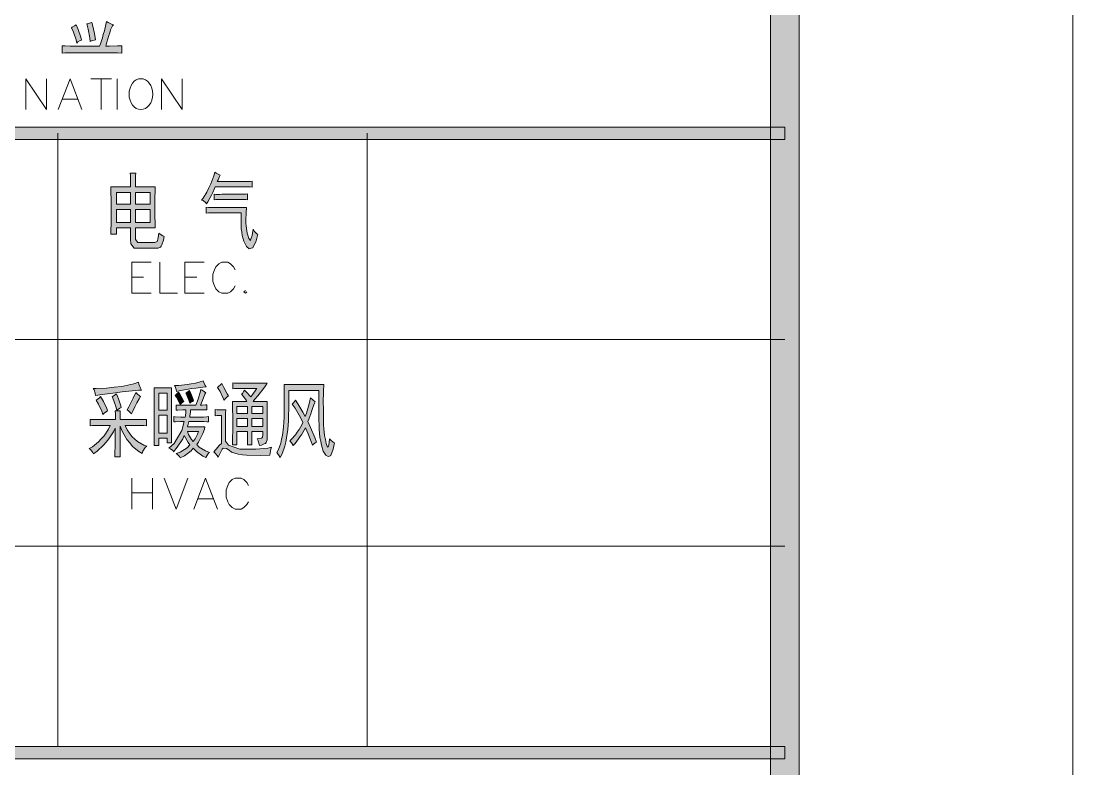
# Model space of a CAD drawing. Header units: millimetres. Extents: x 0 to 829, y 0 to 586.
# Drawn here: x 793.16 to 829.15, y 444.48 to 470.09 of the extents above; entities that cross this region are included whole.
import ezdxf

# ---------------------------------------------------------------- set-up
doc = ezdxf.new("R2010")
doc.units = ezdxf.units.MM

msp = doc.modelspace()

# ---------------------------------------------------------------- hatches: boundary and pattern name
h = msp.add_hatch(color=0)
h.dxf.hatch_style = 2
h.paths.add_polyline_path([(819.788528, 9.36625), (818.80075, 10.3505), (818.80075, 575.281778), (819.788528, 576.266028)])
h = msp.add_hatch(color=0)
h.dxf.hatch_style = 2
h.paths.add_polyline_path([(794.92475, 469.003944), (794.840083, 469.003944), (794.660167, 468.996889), (794.564917, 468.989833), (794.564917, 469.243833), (794.663694, 469.236778), (794.840083, 469.229722), (794.914167, 469.229722), (795.8455, 469.229722), (795.873722, 469.310861), (795.94075, 469.508417), (795.9725, 469.628361), (796.007778, 469.748306), (796.064222, 469.970556), (796.085389, 470.069333), (796.138306, 470.037583), (796.25825, 469.981139), (796.325278, 469.9635), (796.29, 469.921167), (796.222972, 469.787111), (796.19475, 469.688333), (796.163, 469.593083), (796.092444, 469.363778), (796.053639, 469.229722), (796.187694, 469.229722), (796.462861, 469.236778), (796.603972, 469.243833), (796.603972, 468.989833), (796.462861, 468.996889), (796.254722, 469.003944), (796.184167, 469.003944)])
h = msp.add_hatch(color=0)
h.dxf.hatch_style = 2
h.paths.add_polyline_path([(795.044694, 469.9635), (795.108194, 469.801222), (795.199917, 469.536639), (795.224611, 469.430806), (795.185806, 469.416694), (795.104667, 469.370833), (795.065861, 469.335556), (795.044694, 469.444917), (794.9565, 469.702444), (794.885944, 469.857667), (794.910639, 469.875306), (794.98825, 469.928222)])
h = msp.add_hatch(color=0)
h.dxf.hatch_style = 2
h.paths.add_polyline_path([(795.524472, 469.388472), (795.510361, 469.508417), (795.450389, 469.808278), (795.404528, 469.988194), (795.443333, 469.99525), (795.535056, 470.023472), (795.584444, 470.041111), (795.605611, 469.9635), (795.665583, 469.663639), (795.704389, 469.444917), (795.655, 469.437861), (795.563278, 469.409639)])
h = msp.add_hatch(color=0)
h.dxf.hatch_style = 2
h.paths.add_polyline_path([(769.8105, 466.037083), (769.8105, 466.460417), (819.294639, 466.460417), (819.294639, 466.037083)])
h = msp.add_hatch(color=0)
h.paths.add_polyline_path([(798.060944, 462.713917), (798.032722, 462.586917), (797.979806, 462.421111), (797.955111, 462.385833), (797.930417, 462.350556), (797.84575, 462.315278), (797.789306, 462.315278), (797.136667, 462.315278), (797.027306, 462.308222), (796.910889, 462.459917), (796.903833, 462.615139), (796.903833, 463.003194), (796.420528, 463.003194), (796.420528, 462.791528), (796.230028, 462.791528), (796.233556, 462.847972), (796.237083, 463.228972), (796.237083, 463.557056), (796.237083, 463.885139), (796.233556, 464.312), (796.230028, 464.414306), (796.903833, 464.414306), (796.903833, 464.562472), (796.900306, 464.795306), (796.896778, 464.879972), (797.080222, 464.879972), (797.076694, 464.805889), (797.073167, 464.573056), (797.073167, 464.414306), (797.746972, 464.414306), (797.743444, 464.329639), (797.736389, 463.983917), (797.736389, 463.726389), (797.736389, 463.468861), (797.743444, 463.109028), (797.746972, 463.003194), (797.073167, 463.003194), (797.073167, 462.703333), (797.073167, 462.604556), (797.150778, 462.50225), (797.228389, 462.50225), (797.669361, 462.50225), (797.736389, 462.50225), (797.817528, 462.541056), (797.828111, 462.579861), (797.842222, 462.618667), (797.863389, 462.742139), (797.870444, 462.826806), (797.912778, 462.788), (798.008028, 462.731556)])
h.paths.add_polyline_path([(797.570583, 463.190167), (797.570583, 463.634667), (797.073167, 463.634667), (797.073167, 463.190167)])
h.paths.add_polyline_path([(796.903833, 463.190167), (796.903833, 463.634667), (796.420528, 463.634667), (796.420528, 463.190167)])
h.paths.add_polyline_path([(797.570583, 463.814583), (797.570583, 464.223806), (797.073167, 464.223806), (797.073167, 463.814583)])
h.paths.add_polyline_path([(796.903833, 463.814583), (796.903833, 464.223806), (796.420528, 464.223806), (796.420528, 463.814583)])
h = msp.add_hatch(color=0)
h.dxf.hatch_style = 2
h.paths.add_polyline_path([(799.976528, 464.812944), (799.951833, 464.763556), (799.898917, 464.650667), (799.870694, 464.590694), (800.784389, 464.590694), (800.862, 464.590694), (801.003111, 464.59775), (801.070139, 464.601278), (801.070139, 464.403722), (801.003111, 464.40725), (800.862, 464.414306), (800.784389, 464.414306), (799.803667, 464.414306), (799.7825, 464.357861), (799.719, 464.21675), (799.673139, 464.128556), (799.630806, 464.043889), (799.546139, 463.895722), (799.503806, 463.83575), (799.468528, 463.881611), (799.387389, 463.941583), (799.338, 463.959222), (799.390917, 464.019194), (799.514389, 464.227333), (799.584944, 464.3755), (799.6555, 464.520139), (799.757806, 464.791778), (799.786028, 464.911722), (799.831889, 464.8835), (799.927139, 464.834111)])
h = msp.add_hatch(color=0)
h.dxf.hatch_style = 2
h.paths.add_polyline_path([(800.643278, 464.156778), (800.710306, 464.156778), (800.844361, 464.163833), (800.911389, 464.167361), (800.911389, 463.969806), (800.844361, 463.973333), (800.710306, 463.980389), (800.643278, 463.980389), (800.029444, 463.980389), (799.962417, 463.980389), (799.828361, 463.973333), (799.761333, 463.969806), (799.761333, 464.156778), (799.828361, 464.15325), (799.962417, 464.15325), (800.029444, 464.156778)])
h = msp.add_hatch(color=0)
h.dxf.hatch_style = 2
h.paths.add_polyline_path([(801.260639, 462.791528), (801.200667, 462.56575), (801.08425, 462.322333), (801.027806, 462.308222), (800.967833, 462.294111), (800.869056, 462.371722), (800.826722, 462.459917), (800.784389, 462.548111), (800.727944, 462.749194), (800.710306, 462.865611), (800.692667, 462.9785), (800.685611, 463.310111), (800.692667, 463.525306), (799.778972, 463.525306), (799.711944, 463.525306), (799.570833, 463.51825), (799.493222, 463.514722), (799.493222, 463.712278), (799.570833, 463.70875), (799.711944, 463.701694), (799.778972, 463.701694), (800.869056, 463.701694), (800.862, 463.528833), (800.854944, 463.26425), (800.854944, 463.169), (800.858472, 463.07375), (800.879639, 462.904417), (800.897278, 462.830333), (800.918444, 462.75625), (800.95725, 462.643361), (800.981944, 462.604556), (801.003111, 462.56575), (801.063083, 462.742139), (801.101889, 462.957333), (801.14775, 462.886778), (801.225361, 462.802111)])
h = msp.add_hatch(color=0)
h.dxf.hatch_style = 2
h.paths.add_polyline_path([(797.277778, 457.454), (797.179, 457.454), (796.847389, 457.42225), (796.618083, 457.3905), (796.38525, 457.362278), (795.930167, 457.302306), (795.704389, 457.274083), (795.693806, 457.348167), (795.655, 457.464583), (795.630306, 457.506917), (795.725556, 457.503389), (796.085389, 457.524556), (796.346444, 457.552778), (796.6075, 457.581), (797.02025, 457.669194), (797.171944, 457.729167), (797.193111, 457.651556), (797.246028, 457.513972)])
h = msp.add_hatch(color=0)
h.paths.add_polyline_path([(798.311417, 457.531611), (798.307889, 457.401083), (798.304361, 457.154139), (798.304361, 457.030667), (798.304361, 456.198111), (798.304361, 456.060528), (798.307889, 455.781833), (798.311417, 455.64425), (798.152667, 455.64425), (798.152667, 455.810056), (797.870444, 455.810056), (797.870444, 455.552528), (797.711694, 455.552528), (797.711694, 455.686583), (797.715222, 455.958222), (797.71875, 456.099333), (797.71875, 457.030667), (797.71875, 457.154139), (797.715222, 457.401083), (797.711694, 457.531611)])
h.paths.add_polyline_path([(798.152667, 455.975861), (798.152667, 456.59675), (797.870444, 456.59675), (797.870444, 455.975861)])
h.paths.add_polyline_path([(798.152667, 456.762556), (798.152667, 457.351694), (797.870444, 457.351694), (797.870444, 456.762556)])
h = msp.add_hatch(color=0)
h.dxf.hatch_style = 2
h.paths.add_polyline_path([(798.410194, 457.609222), (798.554833, 457.61275), (798.837056, 457.6445), (798.981694, 457.669194), (799.126333, 457.693889), (799.327417, 457.746806), (799.387389, 457.775028), (799.408556, 457.715056), (799.461472, 457.609222), (799.493222, 457.563361), (799.376806, 457.552778), (799.133389, 457.521028), (799.002861, 457.503389), (798.872333, 457.482222), (798.611278, 457.436361), (798.477222, 457.408139), (798.466639, 457.475167), (798.431361, 457.573944)])
h = msp.add_hatch(color=0)
h.dxf.hatch_style = 2
h.paths.add_polyline_path([(800.025917, 457.67625), (800.096472, 457.542194), (800.209361, 457.330528), (800.251694, 457.252917), (800.205833, 457.221167), (800.13175, 457.140028), (800.103528, 457.097694), (800.071778, 457.178833), (799.965944, 457.401083), (799.884806, 457.542194), (799.920083, 457.573944), (799.990639, 457.640972)])
h = msp.add_hatch(color=0)
h.paths.add_polyline_path([(801.574611, 457.686833), (801.518167, 457.598639), (801.394694, 457.429306), (801.331194, 457.351694), (801.267694, 457.274083), (801.151278, 457.129444), (801.101889, 457.062417), (801.585194, 457.062417), (801.581667, 456.942472), (801.574611, 456.702583), (801.574611, 456.586167), (801.574611, 455.820639), (801.581667, 455.746556), (801.549917, 455.654833), (801.518167, 455.630139), (801.482889, 455.608972), (801.384111, 455.570167), (801.317083, 455.552528), (801.310028, 455.605444), (801.267694, 455.721861), (801.235944, 455.785361), (801.295917, 455.792417), (801.380583, 455.810056), (801.40175, 455.820639), (801.422917, 455.831222), (801.437028, 455.937056), (801.4335, 456.032306), (801.059556, 456.032306), (801.059556, 455.577222), (800.911389, 455.577222), (800.911389, 456.032306), (800.5445, 456.032306), (800.5445, 455.577222), (800.392806, 455.577222), (800.396333, 455.760667), (800.403389, 456.124028), (800.403389, 456.307472), (800.403389, 456.490917), (800.396333, 456.868389), (800.392806, 457.062417), (800.886694, 457.062417), (800.865528, 457.108278), (800.773806, 457.23175), (800.70325, 457.309361), (800.731472, 457.341111), (800.784389, 457.415194), (800.809083, 457.454), (800.886694, 457.376389), (800.989, 457.259972), (801.017222, 457.221167), (801.08425, 457.312889), (801.190083, 457.457528), (801.225361, 457.506917), (800.692667, 457.506917), (800.611528, 457.506917), (800.463361, 457.503389), (800.403389, 457.496333), (800.403389, 457.697417), (800.463361, 457.690361), (800.600944, 457.686833), (800.675028, 457.686833)])
h.paths.add_polyline_path([(801.4335, 456.208694), (801.4335, 456.476806), (801.059556, 456.476806), (801.059556, 456.208694)])
h.paths.add_polyline_path([(800.911389, 456.208694), (800.911389, 456.476806), (800.5445, 456.476806), (800.5445, 456.208694)])
h.paths.add_polyline_path([(801.4335, 456.653194), (801.4335, 456.896611), (801.059556, 456.896611), (801.059556, 456.653194)])
h.paths.add_polyline_path([(800.911389, 456.653194), (800.911389, 456.896611), (800.5445, 456.896611), (800.5445, 456.653194)])
h = msp.add_hatch(color=0)
h.dxf.hatch_style = 2
h.paths.add_polyline_path([(803.514889, 457.640972), (803.507833, 457.418722), (803.500778, 457.016556), (803.504306, 456.836639), (803.507833, 456.656722), (803.511361, 456.363917), (803.511361, 456.254556), (803.514889, 456.141667), (803.543111, 455.894722), (803.571333, 455.760667), (803.596028, 455.623083), (803.641889, 455.499611), (803.659528, 455.510194), (803.673639, 455.520778), (803.705389, 455.658361), (803.715972, 455.785361), (803.754778, 455.735972), (803.835917, 455.665417), (803.881778, 455.64425), (803.842972, 455.436111), (803.754778, 455.213861), (803.712444, 455.192694), (803.670111, 455.175056), (803.581917, 455.224444), (803.543111, 455.291472), (803.500778, 455.362028), (803.43375, 455.566639), (803.412583, 455.697167), (803.387889, 455.831222), (803.363194, 456.116972), (803.359667, 456.268667), (803.352611, 456.423889), (803.349083, 457.0095), (803.349083, 457.439889), (802.318972, 457.439889), (802.318972, 456.991861), (802.308389, 456.399194), (802.297806, 456.254556), (802.287222, 456.109917), (802.244889, 455.820639), (802.213139, 455.676), (802.181389, 455.531361), (802.089667, 455.266778), (802.026167, 455.143306), (801.987361, 455.19975), (801.930917, 455.287944), (801.90975, 455.319694), (801.962667, 455.414944), (802.047333, 455.640722), (802.075556, 455.77125), (802.103778, 455.901778), (802.142583, 456.194583), (802.149639, 456.360389), (802.160222, 456.522667), (802.167278, 456.8825), (802.167278, 457.076528), (802.167278, 457.270556), (802.16375, 457.552778), (802.160222, 457.640972)])
h = msp.add_hatch(color=0)
h.dxf.hatch_style = 2
h.paths.add_polyline_path([(795.880778, 457.23175), (795.976028, 457.062417), (796.092444, 456.819), (796.113611, 456.741389), (796.078333, 456.720222), (796.000722, 456.66025), (795.954861, 456.621444), (795.923111, 456.730806), (795.810222, 456.974222), (795.729083, 457.108278), (795.764361, 457.129444), (795.838444, 457.192944)])
h = msp.add_hatch(color=0)
h.dxf.hatch_style = 2
h.paths.add_polyline_path([(796.420528, 457.330528), (796.491083, 457.154139), (796.57575, 456.91425), (796.586333, 456.854278), (796.540472, 456.829583), (796.462861, 456.780194), (796.431111, 456.751972), (796.409944, 456.854278), (796.328806, 457.090639), (796.272361, 457.23175), (796.307639, 457.245861), (796.38525, 457.298778)])
h = msp.add_hatch(color=0)
h.dxf.hatch_style = 2
h.paths.add_polyline_path([(797.246028, 457.23175), (797.200167, 457.157667), (797.122556, 457.020083), (797.087278, 456.953056), (797.055528, 456.886028), (796.977917, 456.730806), (796.939111, 456.642611), (796.907361, 456.674361), (796.833278, 456.741389), (796.787417, 456.776667), (796.850917, 456.8825), (796.995556, 457.178833), (797.080222, 457.376389), (797.126083, 457.330528), (797.207222, 457.259972)])
h = msp.add_hatch(color=0)
h.paths.add_polyline_path([(798.470167, 455.287944), (798.60775, 455.32675), (798.840583, 455.471389), (798.935833, 455.577222), (798.879389, 455.658361), (798.780611, 455.820639), (798.745333, 455.89825), (798.688889, 455.781833), (798.501917, 455.503139), (798.371389, 455.344389), (798.350222, 455.383194), (798.272611, 455.443167), (798.219694, 455.464333), (798.399611, 455.619556), (798.660667, 456.074639), (798.745333, 456.3745), (798.618333, 456.3745), (798.441944, 456.370972), (798.3855, 456.363917), (798.3855, 456.543833), (798.434889, 456.536778), (798.628917, 456.529722), (798.770028, 456.529722), (798.780611, 456.575583), (798.79825, 456.699056), (798.801778, 456.776667), (798.688889, 456.776667), (798.519556, 456.769611), (798.463111, 456.762556), (798.463111, 456.942472), (798.537194, 456.935417), (798.681833, 456.931889), (798.752389, 456.931889), (799.143972, 456.931889), (799.218056, 457.140028), (799.302722, 457.415194), (799.309778, 457.475167), (799.352111, 457.446944), (799.440306, 457.3905), (799.486167, 457.362278), (799.450889, 457.309361), (799.362694, 457.097694), (799.302722, 456.942472), (799.355639, 456.942472), (799.465, 456.946), (799.517917, 456.953056), (799.517917, 456.776667), (798.960528, 456.776667), (798.953472, 456.699056), (798.935833, 456.575583), (798.928778, 456.529722), (799.334472, 456.529722), (799.397972, 456.529722), (799.514389, 456.536778), (799.570833, 456.543833), (799.570833, 456.363917), (799.517917, 456.370972), (799.408556, 456.3745), (799.345056, 456.3745), (798.904083, 456.3745), (798.854694, 456.198111), (799.450889, 456.198111), (799.43325, 456.1205), (799.376806, 455.968806), (799.345056, 455.89825), (799.309778, 455.827694), (799.225111, 455.668944), (799.168667, 455.587806), (799.253333, 455.503139), (799.468528, 455.369083), (799.602583, 455.319694), (799.570833, 455.291472), (799.510861, 455.203278), (799.486167, 455.143306), (799.376806, 455.192694), (799.161611, 455.354972), (799.05225, 455.464333), (798.974639, 455.369083), (798.748861, 455.203278), (798.604222, 455.132722), (798.583056, 455.175056), (798.516028, 455.252667)])
h.paths.add_polyline_path([(799.05225, 455.697167), (799.112222, 455.781833), (799.196889, 455.947639), (799.228639, 456.032306), (798.854694, 456.032306), (798.8935, 455.93), (798.995806, 455.764194)])
h = msp.add_hatch(color=0)
h.dxf.hatch_style = 2
h.paths.add_polyline_path([(798.54425, 457.386972), (798.590111, 457.312889), (798.681833, 457.154139), (798.727694, 457.062417), (798.695944, 457.04125), (798.632444, 456.991861), (798.604222, 456.963639), (798.561889, 457.058889), (798.477222, 457.207056), (798.434889, 457.2635), (798.470167, 457.302306), (798.523083, 457.362278)])
h = msp.add_hatch(color=0)
h.dxf.hatch_style = 2
h.paths.add_polyline_path([(798.928778, 457.0095), (798.900556, 457.108278), (798.833528, 457.281139), (798.794722, 457.351694), (798.826472, 457.369333), (798.889972, 457.415194), (798.918194, 457.439889), (798.964056, 457.341111), (799.034611, 457.164722), (799.062833, 457.087111), (799.027556, 457.062417), (798.960528, 457.023611)])
h = msp.add_hatch(color=0)
h.dxf.hatch_style = 2
h.paths.add_polyline_path([(803.225611, 457.051833), (803.200917, 457.0095), (803.140944, 456.857806), (803.109194, 456.751972), (803.073917, 456.646139), (803.006889, 456.459167), (802.975139, 456.3745), (803.066861, 456.176944), (803.2115, 455.827694), (803.267944, 455.676), (803.225611, 455.647778), (803.155056, 455.591333), (803.126833, 455.566639), (803.095083, 455.658361), (802.978667, 455.958222), (802.890472, 456.166361), (802.844611, 456.081694), (802.749361, 455.926472), (802.699972, 455.852389), (802.650583, 455.781833), (802.534167, 455.630139), (802.467139, 455.552528), (802.435389, 455.616028), (802.375417, 455.697167), (802.350722, 455.721861), (802.41775, 455.774778), (802.54475, 455.922944), (802.60825, 456.014667), (802.67175, 456.106389), (802.767, 456.268667), (802.79875, 456.34275), (802.717611, 456.519139), (802.534167, 456.836639), (802.435389, 456.974222), (802.470667, 457.0095), (802.530639, 457.076528), (802.551806, 457.108278), (802.632944, 456.981278), (802.79875, 456.699056), (802.883417, 456.543833), (802.929278, 456.66025), (803.017472, 456.981278), (803.059806, 457.185889)])
h = msp.add_hatch(color=0)
h.dxf.hatch_style = 2
h.paths.add_polyline_path([(796.388778, 456.441528), (796.388778, 456.490917), (796.38525, 456.642611), (796.378194, 456.741389), (796.554583, 456.741389), (796.551056, 456.653194), (796.547528, 456.5015), (796.547528, 456.441528), (797.14725, 456.441528), (797.207222, 456.441528), (797.358917, 456.448583), (797.447111, 456.452111), (797.447111, 456.229861), (797.358917, 456.236917), (797.21075, 456.243972), (797.154306, 456.243972), (796.720389, 456.243972), (796.787417, 456.092278), (796.953222, 455.859444), (797.048472, 455.774778), (797.14725, 455.693639), (797.355389, 455.570167), (797.461222, 455.531361), (797.408306, 455.489028), (797.330694, 455.365556), (797.302472, 455.287944), (797.186056, 455.347917), (796.974389, 455.527833), (796.875611, 455.64425), (796.776833, 455.760667), (796.618083, 456.046417), (796.554583, 456.219278), (796.547528, 455.619556), (796.547528, 455.527833), (796.551056, 455.298528), (796.554583, 455.164472), (796.364083, 455.164472), (796.371139, 455.305583), (796.378194, 455.531361), (796.378194, 455.619556), (796.378194, 456.15225), (796.318222, 456.02525), (796.163, 455.785361), (796.071278, 455.676), (795.979556, 455.566639), (795.764361, 455.3585), (795.637361, 455.266778), (795.609139, 455.319694), (795.535056, 455.414944), (795.489194, 455.45375), (795.598556, 455.513722), (795.803167, 455.683056), (795.901944, 455.785361), (795.997194, 455.891194), (796.155944, 456.1205), (796.212389, 456.243972), (795.944278, 456.243972), (795.598556, 456.236917), (795.520944, 456.229861), (795.520944, 456.452111), (795.609139, 456.448583), (796.043056, 456.441528)])
h = msp.add_hatch(color=0)
h.dxf.hatch_style = 2
h.paths.add_polyline_path([(800.159972, 456.776667), (800.156444, 456.663778), (800.152917, 456.462694), (800.152917, 456.3745), (800.152917, 455.70775), (800.255222, 455.570167), (800.63975, 455.432583), (800.918444, 455.432583), (801.197139, 455.432583), (801.606361, 455.464333), (801.733361, 455.499611), (801.708667, 455.432583), (801.680444, 455.291472), (801.676917, 455.220917), (801.341778, 455.213861), (800.869056, 455.227972), (800.731472, 455.242083), (800.590361, 455.259722), (800.364583, 455.333806), (800.276389, 455.393778), (800.188194, 455.450222), (800.071778, 455.467861), (800.043556, 455.425528), (800.015333, 455.383194), (799.944778, 455.249139), (799.902444, 455.153889), (799.863639, 455.210333), (799.789556, 455.305583), (799.75075, 455.344389), (799.817778, 455.422), (799.948306, 455.566639), (800.011806, 455.630139), (800.011806, 456.586167), (799.976528, 456.586167), (799.874222, 456.582639), (799.803667, 456.575583), (799.803667, 456.78725), (799.870694, 456.780194), (800.047083, 456.776667)])
h = msp.add_hatch(color=0)
h.dxf.hatch_style = 2
h.paths.add_polyline_path([(769.958667, 444.831611), (769.958667, 445.254944), (819.294639, 445.254944), (819.294639, 444.831611)])

# ---------------------------------------------------------------- linework, layer by layer
at = {"color": 0, "lineweight": 0}
for points in [[(0, 0), (0, 585.632278), (829.154778, 585.632278), (829.154778, 0)], [(819.788528, 9.36625), (818.80075, 10.3505), (818.80075, 575.281778), (819.788528, 576.266028)], [(794.92475, 469.003944), (794.840083, 469.003944), (794.660167, 468.996889), (794.564917, 468.989833), (794.564917, 469.243833), (794.663694, 469.236778), (794.840083, 469.229722), (794.914167, 469.229722), (795.8455, 469.229722), (795.873722, 469.310861), (795.94075, 469.508417), (795.9725, 469.628361), (796.007778, 469.748306), (796.064222, 469.970556), (796.085389, 470.069333), (796.138306, 470.037583), (796.25825, 469.981139), (796.325278, 469.9635), (796.29, 469.921167), (796.222972, 469.787111), (796.19475, 469.688333), (796.163, 469.593083), (796.092444, 469.363778), (796.053639, 469.229722), (796.187694, 469.229722), (796.462861, 469.236778), (796.603972, 469.243833), (796.603972, 468.989833), (796.462861, 468.996889), (796.254722, 469.003944), (796.184167, 469.003944)], [(795.044694, 469.9635), (795.108194, 469.801222), (795.199917, 469.536639), (795.224611, 469.430806), (795.185806, 469.416694), (795.104667, 469.370833), (795.065861, 469.335556), (795.044694, 469.444917), (794.9565, 469.702444), (794.885944, 469.857667), (794.910639, 469.875306), (794.98825, 469.928222)], [(795.524472, 469.388472), (795.510361, 469.508417), (795.450389, 469.808278), (795.404528, 469.988194), (795.443333, 469.99525), (795.535056, 470.023472), (795.584444, 470.041111), (795.605611, 469.9635), (795.665583, 469.663639), (795.704389, 469.444917), (795.655, 469.437861), (795.563278, 469.409639)], [(769.8105, 466.037083), (769.8105, 466.460417), (819.294639, 466.460417), (819.294639, 466.037083)], [(798.060944, 462.713917), (798.032722, 462.586917), (797.979806, 462.421111), (797.955111, 462.385833), (797.930417, 462.350556), (797.84575, 462.315278), (797.789306, 462.315278), (797.136667, 462.315278), (797.027306, 462.308222), (796.910889, 462.459917), (796.903833, 462.615139), (796.903833, 463.003194), (796.420528, 463.003194), (796.420528, 462.791528), (796.230028, 462.791528), (796.233556, 462.847972), (796.237083, 463.228972), (796.237083, 463.557056), (796.237083, 463.885139), (796.233556, 464.312), (796.230028, 464.414306), (796.903833, 464.414306), (796.903833, 464.562472), (796.900306, 464.795306), (796.896778, 464.879972), (797.080222, 464.879972), (797.076694, 464.805889), (797.073167, 464.573056), (797.073167, 464.414306), (797.746972, 464.414306), (797.743444, 464.329639), (797.736389, 463.983917), (797.736389, 463.726389), (797.736389, 463.468861), (797.743444, 463.109028), (797.746972, 463.003194), (797.073167, 463.003194), (797.073167, 462.703333), (797.073167, 462.604556), (797.150778, 462.50225), (797.228389, 462.50225), (797.669361, 462.50225), (797.736389, 462.50225), (797.817528, 462.541056), (797.828111, 462.579861), (797.842222, 462.618667), (797.863389, 462.742139), (797.870444, 462.826806), (797.912778, 462.788), (798.008028, 462.731556)], [(799.976528, 464.812944), (799.951833, 464.763556), (799.898917, 464.650667), (799.870694, 464.590694), (800.784389, 464.590694), (800.862, 464.590694), (801.003111, 464.59775), (801.070139, 464.601278), (801.070139, 464.403722), (801.003111, 464.40725), (800.862, 464.414306), (800.784389, 464.414306), (799.803667, 464.414306), (799.7825, 464.357861), (799.719, 464.21675), (799.673139, 464.128556), (799.630806, 464.043889), (799.546139, 463.895722), (799.503806, 463.83575), (799.468528, 463.881611), (799.387389, 463.941583), (799.338, 463.959222), (799.390917, 464.019194), (799.514389, 464.227333), (799.584944, 464.3755), (799.6555, 464.520139), (799.757806, 464.791778), (799.786028, 464.911722), (799.831889, 464.8835), (799.927139, 464.834111)], [(796.903833, 463.814583), (796.903833, 464.223806), (796.420528, 464.223806), (796.420528, 463.814583)], [(797.570583, 463.814583), (797.570583, 464.223806), (797.073167, 464.223806), (797.073167, 463.814583)], [(800.643278, 464.156778), (800.710306, 464.156778), (800.844361, 464.163833), (800.911389, 464.167361), (800.911389, 463.969806), (800.844361, 463.973333), (800.710306, 463.980389), (800.643278, 463.980389), (800.029444, 463.980389), (799.962417, 463.980389), (799.828361, 463.973333), (799.761333, 463.969806), (799.761333, 464.156778), (799.828361, 464.15325), (799.962417, 464.15325), (800.029444, 464.156778)], [(801.260639, 462.791528), (801.200667, 462.56575), (801.08425, 462.322333), (801.027806, 462.308222), (800.967833, 462.294111), (800.869056, 462.371722), (800.826722, 462.459917), (800.784389, 462.548111), (800.727944, 462.749194), (800.710306, 462.865611), (800.692667, 462.9785), (800.685611, 463.310111), (800.692667, 463.525306), (799.778972, 463.525306), (799.711944, 463.525306), (799.570833, 463.51825), (799.493222, 463.514722), (799.493222, 463.712278), (799.570833, 463.70875), (799.711944, 463.701694), (799.778972, 463.701694), (800.869056, 463.701694), (800.862, 463.528833), (800.854944, 463.26425), (800.854944, 463.169), (800.858472, 463.07375), (800.879639, 462.904417), (800.897278, 462.830333), (800.918444, 462.75625), (800.95725, 462.643361), (800.981944, 462.604556), (801.003111, 462.56575), (801.063083, 462.742139), (801.101889, 462.957333), (801.14775, 462.886778), (801.225361, 462.802111)], [(796.903833, 463.190167), (796.903833, 463.634667), (796.420528, 463.634667), (796.420528, 463.190167)], [(797.570583, 463.190167), (797.570583, 463.634667), (797.073167, 463.634667), (797.073167, 463.190167)], [(797.277778, 457.454), (797.179, 457.454), (796.847389, 457.42225), (796.618083, 457.3905), (796.38525, 457.362278), (795.930167, 457.302306), (795.704389, 457.274083), (795.693806, 457.348167), (795.655, 457.464583), (795.630306, 457.506917), (795.725556, 457.503389), (796.085389, 457.524556), (796.346444, 457.552778), (796.6075, 457.581), (797.02025, 457.669194), (797.171944, 457.729167), (797.193111, 457.651556), (797.246028, 457.513972)], [(798.311417, 457.531611), (798.307889, 457.401083), (798.304361, 457.154139), (798.304361, 457.030667), (798.304361, 456.198111), (798.304361, 456.060528), (798.307889, 455.781833), (798.311417, 455.64425), (798.152667, 455.64425), (798.152667, 455.810056), (797.870444, 455.810056), (797.870444, 455.552528), (797.711694, 455.552528), (797.711694, 455.686583), (797.715222, 455.958222), (797.71875, 456.099333), (797.71875, 457.030667), (797.71875, 457.154139), (797.715222, 457.401083), (797.711694, 457.531611)], [(798.410194, 457.609222), (798.554833, 457.61275), (798.837056, 457.6445), (798.981694, 457.669194), (799.126333, 457.693889), (799.327417, 457.746806), (799.387389, 457.775028), (799.408556, 457.715056), (799.461472, 457.609222), (799.493222, 457.563361), (799.376806, 457.552778), (799.133389, 457.521028), (799.002861, 457.503389), (798.872333, 457.482222), (798.611278, 457.436361), (798.477222, 457.408139), (798.466639, 457.475167), (798.431361, 457.573944)], [(800.025917, 457.67625), (800.096472, 457.542194), (800.209361, 457.330528), (800.251694, 457.252917), (800.205833, 457.221167), (800.13175, 457.140028), (800.103528, 457.097694), (800.071778, 457.178833), (799.965944, 457.401083), (799.884806, 457.542194), (799.920083, 457.573944), (799.990639, 457.640972)], [(801.574611, 457.686833), (801.518167, 457.598639), (801.394694, 457.429306), (801.331194, 457.351694), (801.267694, 457.274083), (801.151278, 457.129444), (801.101889, 457.062417), (801.585194, 457.062417), (801.581667, 456.942472), (801.574611, 456.702583), (801.574611, 456.586167), (801.574611, 455.820639), (801.581667, 455.746556), (801.549917, 455.654833), (801.518167, 455.630139), (801.482889, 455.608972), (801.384111, 455.570167), (801.317083, 455.552528), (801.310028, 455.605444), (801.267694, 455.721861), (801.235944, 455.785361), (801.295917, 455.792417), (801.380583, 455.810056), (801.40175, 455.820639), (801.422917, 455.831222), (801.437028, 455.937056), (801.4335, 456.032306), (801.059556, 456.032306), (801.059556, 455.577222), (800.911389, 455.577222), (800.911389, 456.032306), (800.5445, 456.032306), (800.5445, 455.577222), (800.392806, 455.577222), (800.396333, 455.760667), (800.403389, 456.124028), (800.403389, 456.307472), (800.403389, 456.490917), (800.396333, 456.868389), (800.392806, 457.062417), (800.886694, 457.062417), (800.865528, 457.108278), (800.773806, 457.23175), (800.70325, 457.309361), (800.731472, 457.341111), (800.784389, 457.415194), (800.809083, 457.454), (800.886694, 457.376389), (800.989, 457.259972), (801.017222, 457.221167), (801.08425, 457.312889), (801.190083, 457.457528), (801.225361, 457.506917), (800.692667, 457.506917), (800.611528, 457.506917), (800.463361, 457.503389), (800.403389, 457.496333), (800.403389, 457.697417), (800.463361, 457.690361), (800.600944, 457.686833), (800.675028, 457.686833)], [(803.514889, 457.640972), (803.507833, 457.418722), (803.500778, 457.016556), (803.504306, 456.836639), (803.507833, 456.656722), (803.511361, 456.363917), (803.511361, 456.254556), (803.514889, 456.141667), (803.543111, 455.894722), (803.571333, 455.760667), (803.596028, 455.623083), (803.641889, 455.499611), (803.659528, 455.510194), (803.673639, 455.520778), (803.705389, 455.658361), (803.715972, 455.785361), (803.754778, 455.735972), (803.835917, 455.665417), (803.881778, 455.64425), (803.842972, 455.436111), (803.754778, 455.213861), (803.712444, 455.192694), (803.670111, 455.175056), (803.581917, 455.224444), (803.543111, 455.291472), (803.500778, 455.362028), (803.43375, 455.566639), (803.412583, 455.697167), (803.387889, 455.831222), (803.363194, 456.116972), (803.359667, 456.268667), (803.352611, 456.423889), (803.349083, 457.0095), (803.349083, 457.439889), (802.318972, 457.439889), (802.318972, 456.991861), (802.308389, 456.399194), (802.297806, 456.254556), (802.287222, 456.109917), (802.244889, 455.820639), (802.213139, 455.676), (802.181389, 455.531361), (802.089667, 455.266778), (802.026167, 455.143306), (801.987361, 455.19975), (801.930917, 455.287944), (801.90975, 455.319694), (801.962667, 455.414944), (802.047333, 455.640722), (802.075556, 455.77125), (802.103778, 455.901778), (802.142583, 456.194583), (802.149639, 456.360389), (802.160222, 456.522667), (802.167278, 456.8825), (802.167278, 457.076528), (802.167278, 457.270556), (802.16375, 457.552778), (802.160222, 457.640972)], [(795.880778, 457.23175), (795.976028, 457.062417), (796.092444, 456.819), (796.113611, 456.741389), (796.078333, 456.720222), (796.000722, 456.66025), (795.954861, 456.621444), (795.923111, 456.730806), (795.810222, 456.974222), (795.729083, 457.108278), (795.764361, 457.129444), (795.838444, 457.192944)], [(796.420528, 457.330528), (796.491083, 457.154139), (796.57575, 456.91425), (796.586333, 456.854278), (796.540472, 456.829583), (796.462861, 456.780194), (796.431111, 456.751972), (796.409944, 456.854278), (796.328806, 457.090639), (796.272361, 457.23175), (796.307639, 457.245861), (796.38525, 457.298778)], [(797.246028, 457.23175), (797.200167, 457.157667), (797.122556, 457.020083), (797.087278, 456.953056), (797.055528, 456.886028), (796.977917, 456.730806), (796.939111, 456.642611), (796.907361, 456.674361), (796.833278, 456.741389), (796.787417, 456.776667), (796.850917, 456.8825), (796.995556, 457.178833), (797.080222, 457.376389), (797.126083, 457.330528), (797.207222, 457.259972)], [(798.152667, 456.762556), (798.152667, 457.351694), (797.870444, 457.351694), (797.870444, 456.762556)], [(798.470167, 455.287944), (798.60775, 455.32675), (798.840583, 455.471389), (798.935833, 455.577222), (798.879389, 455.658361), (798.780611, 455.820639), (798.745333, 455.89825), (798.688889, 455.781833), (798.501917, 455.503139), (798.371389, 455.344389), (798.350222, 455.383194), (798.272611, 455.443167), (798.219694, 455.464333), (798.399611, 455.619556), (798.660667, 456.074639), (798.745333, 456.3745), (798.618333, 456.3745), (798.441944, 456.370972), (798.3855, 456.363917), (798.3855, 456.543833), (798.434889, 456.536778), (798.628917, 456.529722), (798.770028, 456.529722), (798.780611, 456.575583), (798.79825, 456.699056), (798.801778, 456.776667), (798.688889, 456.776667), (798.519556, 456.769611), (798.463111, 456.762556), (798.463111, 456.942472), (798.537194, 456.935417), (798.681833, 456.931889), (798.752389, 456.931889), (799.143972, 456.931889), (799.218056, 457.140028), (799.302722, 457.415194), (799.309778, 457.475167), (799.352111, 457.446944), (799.440306, 457.3905), (799.486167, 457.362278), (799.450889, 457.309361), (799.362694, 457.097694), (799.302722, 456.942472), (799.355639, 456.942472), (799.465, 456.946), (799.517917, 456.953056), (799.517917, 456.776667), (798.960528, 456.776667), (798.953472, 456.699056), (798.935833, 456.575583), (798.928778, 456.529722), (799.334472, 456.529722), (799.397972, 456.529722), (799.514389, 456.536778), (799.570833, 456.543833), (799.570833, 456.363917), (799.517917, 456.370972), (799.408556, 456.3745), (799.345056, 456.3745), (798.904083, 456.3745), (798.854694, 456.198111), (799.450889, 456.198111), (799.43325, 456.1205), (799.376806, 455.968806), (799.345056, 455.89825), (799.309778, 455.827694), (799.225111, 455.668944), (799.168667, 455.587806), (799.253333, 455.503139), (799.468528, 455.369083), (799.602583, 455.319694), (799.570833, 455.291472), (799.510861, 455.203278), (799.486167, 455.143306), (799.376806, 455.192694), (799.161611, 455.354972), (799.05225, 455.464333), (798.974639, 455.369083), (798.748861, 455.203278), (798.604222, 455.132722), (798.583056, 455.175056), (798.516028, 455.252667)], [(798.54425, 457.386972), (798.590111, 457.312889), (798.681833, 457.154139), (798.727694, 457.062417), (798.695944, 457.04125), (798.632444, 456.991861), (798.604222, 456.963639), (798.561889, 457.058889), (798.477222, 457.207056), (798.434889, 457.2635), (798.470167, 457.302306), (798.523083, 457.362278)], [(798.928778, 457.0095), (798.900556, 457.108278), (798.833528, 457.281139), (798.794722, 457.351694), (798.826472, 457.369333), (798.889972, 457.415194), (798.918194, 457.439889), (798.964056, 457.341111), (799.034611, 457.164722), (799.062833, 457.087111), (799.027556, 457.062417), (798.960528, 457.023611)], [(803.225611, 457.051833), (803.200917, 457.0095), (803.140944, 456.857806), (803.109194, 456.751972), (803.073917, 456.646139), (803.006889, 456.459167), (802.975139, 456.3745), (803.066861, 456.176944), (803.2115, 455.827694), (803.267944, 455.676), (803.225611, 455.647778), (803.155056, 455.591333), (803.126833, 455.566639), (803.095083, 455.658361), (802.978667, 455.958222), (802.890472, 456.166361), (802.844611, 456.081694), (802.749361, 455.926472), (802.699972, 455.852389), (802.650583, 455.781833), (802.534167, 455.630139), (802.467139, 455.552528), (802.435389, 455.616028), (802.375417, 455.697167), (802.350722, 455.721861), (802.41775, 455.774778), (802.54475, 455.922944), (802.60825, 456.014667), (802.67175, 456.106389), (802.767, 456.268667), (802.79875, 456.34275), (802.717611, 456.519139), (802.534167, 456.836639), (802.435389, 456.974222), (802.470667, 457.0095), (802.530639, 457.076528), (802.551806, 457.108278), (802.632944, 456.981278), (802.79875, 456.699056), (802.883417, 456.543833), (802.929278, 456.66025), (803.017472, 456.981278), (803.059806, 457.185889)], [(800.911389, 456.653194), (800.911389, 456.896611), (800.5445, 456.896611), (800.5445, 456.653194)], [(801.4335, 456.653194), (801.4335, 456.896611), (801.059556, 456.896611), (801.059556, 456.653194)], [(796.388778, 456.441528), (796.388778, 456.490917), (796.38525, 456.642611), (796.378194, 456.741389), (796.554583, 456.741389), (796.551056, 456.653194), (796.547528, 456.5015), (796.547528, 456.441528), (797.14725, 456.441528), (797.207222, 456.441528), (797.358917, 456.448583), (797.447111, 456.452111), (797.447111, 456.229861), (797.358917, 456.236917), (797.21075, 456.243972), (797.154306, 456.243972), (796.720389, 456.243972), (796.787417, 456.092278), (796.953222, 455.859444), (797.048472, 455.774778), (797.14725, 455.693639), (797.355389, 455.570167), (797.461222, 455.531361), (797.408306, 455.489028), (797.330694, 455.365556), (797.302472, 455.287944), (797.186056, 455.347917), (796.974389, 455.527833), (796.875611, 455.64425), (796.776833, 455.760667), (796.618083, 456.046417), (796.554583, 456.219278), (796.547528, 455.619556), (796.547528, 455.527833), (796.551056, 455.298528), (796.554583, 455.164472), (796.364083, 455.164472), (796.371139, 455.305583), (796.378194, 455.531361), (796.378194, 455.619556), (796.378194, 456.15225), (796.318222, 456.02525), (796.163, 455.785361), (796.071278, 455.676), (795.979556, 455.566639), (795.764361, 455.3585), (795.637361, 455.266778), (795.609139, 455.319694), (795.535056, 455.414944), (795.489194, 455.45375), (795.598556, 455.513722), (795.803167, 455.683056), (795.901944, 455.785361), (795.997194, 455.891194), (796.155944, 456.1205), (796.212389, 456.243972), (795.944278, 456.243972), (795.598556, 456.236917), (795.520944, 456.229861), (795.520944, 456.452111), (795.609139, 456.448583), (796.043056, 456.441528)], [(798.152667, 455.975861), (798.152667, 456.59675), (797.870444, 456.59675), (797.870444, 455.975861)], [(800.159972, 456.776667), (800.156444, 456.663778), (800.152917, 456.462694), (800.152917, 456.3745), (800.152917, 455.70775), (800.255222, 455.570167), (800.63975, 455.432583), (800.918444, 455.432583), (801.197139, 455.432583), (801.606361, 455.464333), (801.733361, 455.499611), (801.708667, 455.432583), (801.680444, 455.291472), (801.676917, 455.220917), (801.341778, 455.213861), (800.869056, 455.227972), (800.731472, 455.242083), (800.590361, 455.259722), (800.364583, 455.333806), (800.276389, 455.393778), (800.188194, 455.450222), (800.071778, 455.467861), (800.043556, 455.425528), (800.015333, 455.383194), (799.944778, 455.249139), (799.902444, 455.153889), (799.863639, 455.210333), (799.789556, 455.305583), (799.75075, 455.344389), (799.817778, 455.422), (799.948306, 455.566639), (800.011806, 455.630139), (800.011806, 456.586167), (799.976528, 456.586167), (799.874222, 456.582639), (799.803667, 456.575583), (799.803667, 456.78725), (799.870694, 456.780194), (800.047083, 456.776667)], [(800.911389, 456.208694), (800.911389, 456.476806), (800.5445, 456.476806), (800.5445, 456.208694)], [(801.4335, 456.208694), (801.4335, 456.476806), (801.059556, 456.476806), (801.059556, 456.208694)], [(799.05225, 455.697167), (799.112222, 455.781833), (799.196889, 455.947639), (799.228639, 456.032306), (798.854694, 456.032306), (798.8935, 455.93), (798.995806, 455.764194)], [(769.958667, 444.831611), (769.958667, 445.254944), (819.294639, 445.254944), (819.294639, 444.831611)]]:
    msp.add_lwpolyline(points, close=True, dxfattribs=at)
for points in [[(793.319611, 467.056611), (793.319611, 468.114944), (794.028694, 467.056611), (794.028694, 468.114944)], [(794.430861, 467.056611), (794.836556, 468.114944), (795.238722, 467.056611)], [(795.542111, 468.114944), (796.247667, 468.114944)], [(795.894889, 468.114944), (795.894889, 467.056611)], [(796.452278, 467.056611), (796.452278, 468.114944)], [(797.965694, 467.056611), (797.965694, 468.114944), (798.67125, 467.056611), (798.67125, 468.114944)], [(794.582556, 467.409389), (795.087028, 467.409389)], [(794.420278, 466.24875), (794.420278, 445.240833)], [(805.000083, 466.24875), (805.000083, 445.240833)], [(796.946167, 460.766583), (796.946167, 461.828444), (797.605861, 461.828444)], [(797.905722, 461.828444), (797.905722, 460.766583), (798.5125, 460.766583)], [(798.7665, 460.766583), (798.7665, 461.828444), (799.422667, 461.828444)], [(800.481, 461.574444), (800.431611, 461.67675), (800.329306, 461.779056), (800.230528, 461.828444), (800.029444, 461.828444), (799.927139, 461.779056), (799.824833, 461.67675), (799.775444, 461.574444), (799.726056, 461.426278), (799.726056, 461.172278), (799.775444, 461.020583), (799.824833, 460.918278), (799.927139, 460.8195), (800.029444, 460.766583), (800.230528, 460.766583), (800.329306, 460.8195), (800.431611, 460.918278), (800.481, 461.020583)], [(796.946167, 461.323972), (797.351861, 461.323972)], [(798.7665, 461.323972), (799.168667, 461.323972)], [(800.837306, 460.868889), (800.784389, 460.8195), (800.837306, 460.766583), (800.886694, 460.8195)], [(796.946167, 460.766583), (797.605861, 460.766583)], [(798.7665, 460.766583), (799.422667, 460.766583)], [(769.8105, 459.182611), (819.294639, 459.182611)], [(796.946167, 453.379417), (796.946167, 454.441278)], [(797.65525, 454.441278), (797.65525, 453.379417)], [(798.057417, 454.441278), (798.463111, 453.379417), (798.865278, 454.441278)], [(799.069889, 453.379417), (799.472056, 454.441278), (799.87775, 453.379417)], [(800.936083, 454.187278), (800.886694, 454.289583), (800.784389, 454.391889), (800.685611, 454.441278), (800.481, 454.441278), (800.382222, 454.391889), (800.279917, 454.289583), (800.230528, 454.187278), (800.177611, 454.035583), (800.177611, 453.785111), (800.230528, 453.633417), (800.279917, 453.531111), (800.382222, 453.432333), (800.481, 453.379417), (800.685611, 453.379417), (800.784389, 453.432333), (800.886694, 453.531111), (800.936083, 453.633417)], [(796.946167, 453.936806), (797.65525, 453.936806)], [(799.221583, 453.735722), (799.726056, 453.735722)], [(769.8105, 452.112944), (819.294639, 452.112944)]]:
    msp.add_lwpolyline(points, dxfattribs=at)
msp.add_ellipse((797.258375, 467.585778), major_axis=(0, 0.529167), ratio=0.763333, start_param=0, end_param=6.283185, dxfattribs=at)

doc.saveas('drawing.dxf')
